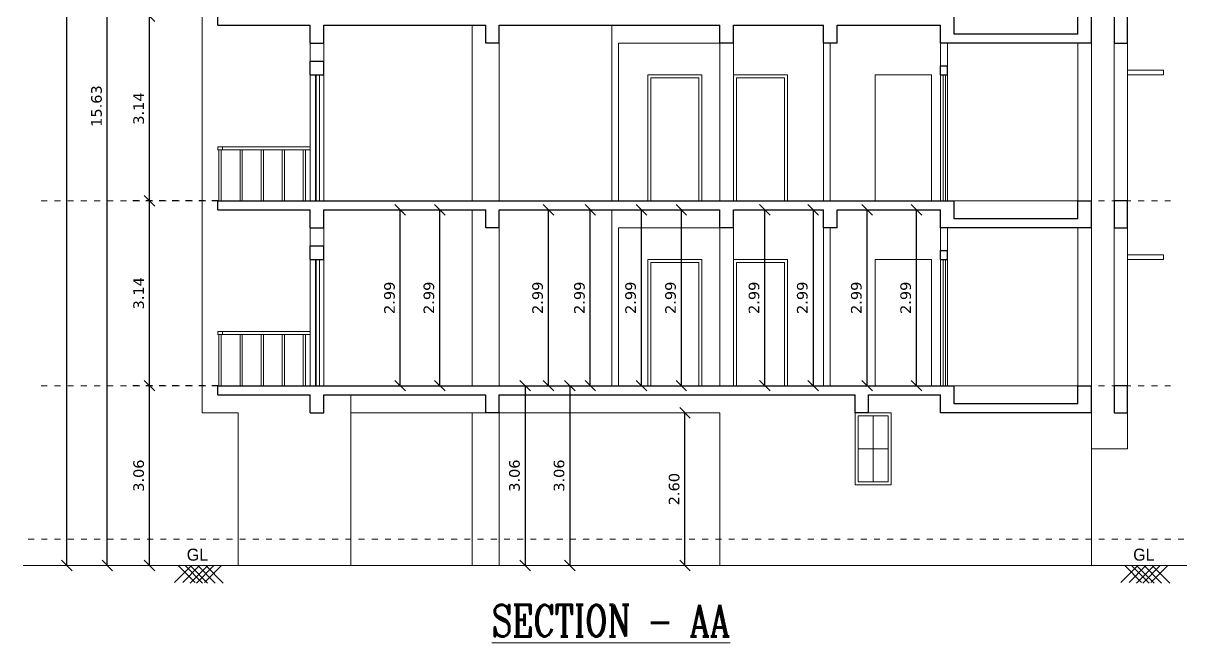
# Model space of a CAD drawing. Header units: metres. Extents: x 922 to 1088, y 813 to 878.
# Drawn here: x 1043.1 to 1062.9, y 854.54 to 865.08 of the extents above; entities that cross this region are included whole.
import ezdxf

# ---------------------------------------------------------------- set-up
doc = ezdxf.new("R2010")
doc.units = ezdxf.units.M
doc.header["$MEASUREMENT"] = 0
doc.header["$PDMODE"] = 2
doc.header["$PDSIZE"] = 50
for name, pattern in [('DOT2', [0.125, 0, -0.125]), ('DOTX2', [0.5, 0, -0.5]), ('HIDDEN', [0.375, 0.25, -0.125])]:
    doc.linetypes.add(name, pattern=pattern)
doc.layers.get('0').update_dxf_attribs({"lineweight": 0})
doc.layers.get('Defpoints').update_dxf_attribs({"lineweight": 0})
for name, color, linetype in [('BLK_1_FLR_0_REGULAR_ROOM_1', 117, 'Continuous'), ('BLK_1_FLR_0_REGULAR_ROOM_2', 117, 'Continuous'), ('BLK_1_FLR_1_AC_ROOM_1', 117, 'Continuous'), ('BLK_1_FLR_1_AC_ROOM_2', 117, 'Continuous'), ('BLK_1_FLR_1_AC_ROOM_3', 117, 'Continuous'), ('BLK_1_FLR_1_AC_ROOM_4', 117, 'Continuous'), ('BLK_1_FLR_1_AC_ROOM_5', 117, 'Continuous'), ('BLK_1_FLR_1_AC_ROOM_6', 117, 'Continuous'), ('BLK_1_FLR_1_REGULAR_ROOM_1', 117, 'Continuous'), ('BLK_1_FLR_1_REGULAR_ROOM_2', 117, 'Continuous'), ('BLK_1_FLR_1_WC_BATH_HT', 223, 'Continuous'), ('COLUMN', 2, 'Continuous'), ('flr hts', 252, 'HIDDEN')]:
    doc.layers.add(name, color=color, linetype=linetype)
for name, color, linetype, lineweight in [('BLK_1_FLR_1_KITCHEN', 163, 'Continuous', 0), ('DIM', 3, 'Continuous', 0), ('DOOR', 8, 'Continuous', 0), ('ED', 30, 'Continuous', 0), ('TEXT', 7, 'Continuous', 0), ('wall', 7, 'Continuous', 0)]:
    doc.layers.add(name, color=color, linetype=linetype, lineweight=lineweight)
doc.styles.add('GPL$0$ROMANC', font='romanc', dxfattribs={"width": 0.75})
doc.styles.get("Standard").update_dxf_attribs({"font": 'verdana.ttf', "height": 0.18})
doc.styles.add('USA', font='GOTHIC.TTF', dxfattribs={"width": 0.8})
doc.dimstyles.new('ED', dxfattribs={"dimscale": 0, "dimtxt": 0.18, "dimasz": 0.18, "dimexe": 0, "dimexo": 0, "dimgap": 0.09, "dimtad": 1, "dimtoh": 1, "dimzin": 3, "dimdsep": 46, "dimtxsty": 'Standard', "dimblk": 'OBLIQUE', "dimcen": 0.09, "dimse1": 1, "dimse2": 1, "dimclrd": 251, "dimclrt": 30, "dimadec": 0, "dimazin": 0, "dimtfac": 1, "dimtmove": 0, "dimatfit": 3, "dimldrblk": 'ARCHTICK', "dimfxl": 0, "dimtolj": 1, "dimtzin": 0, "dimarcsym": 0})
doc.dimstyles.get("Standard").update_dxf_attribs({"dimscale": 0, "dimtxt": 0.18, "dimasz": 0.18, "dimexe": 0.18, "dimexo": 0.0625, "dimgap": 0.09, "dimtad": 1, "dimtoh": 1, "dimzin": 0, "dimdsep": 46, "dimtxsty": 'Standard', "dimblk": 'OBLIQUE', "dimcen": 0.09, "dimse1": 1, "dimse2": 1, "dimadec": 0, "dimazin": 0, "dimtfac": 1, "dimtofl": 0, "dimtmove": 0, "dimatfit": 3, "dimldrblk": 'OBLIQUE', "dimfxl": 0, "dimtolj": 1, "dimtzin": 0, "dimarcsym": 0})

# ---------------------------------------------------------------- blocks, each defined once
blk = doc.blocks.new('_Oblique')
at = {"color": 0, "linetype": 'ByBlock', "lineweight": -2}
blk.add_line((-0.5, -0.5), (0.5, 0.5), dxfattribs=at)
blk = doc.blocks.new('*D273')
at = {"layer": 'Defpoints', "color": 0}
for p in [(1045.247, 858.914), (1046.755, 858.914), (1046.755, 855.854)]:
    blk.add_point(p, dxfattribs=at)
at = {"layer": 'ED', "color": 251, "lineweight": -2}
blk.add_line((1045.247, 855.854), (1045.247, 858.914), dxfattribs=at)
at = {"layer": 'ED', "color": 251, "lineweight": -2, "xscale": 0.18, "yscale": 0.18, "zscale": 0.18}
for p, rotation in [((1045.247, 858.914), 90), ((1045.247, 855.854), 270)]:
    blk.add_blockref('_Oblique', p, dxfattribs=dict(at, rotation=rotation))
at = {"layer": 'ED', "color": 30, "insert": (1045.063, 857.384), "char_height": 0.18, "attachment_point": 5, "rotation": 90}
blk.add_mtext('\\A1;3.06', dxfattribs=at)
blk = doc.blocks.new('_ArchTick')
at = {"color": 0, "const_width": 0.15}
blk.add_lwpolyline([(-0.5, -0.5), (0.5, 0.5)], dxfattribs=at)
blk = doc.blocks.new('*D274')
at = {"layer": 'Defpoints', "color": 0}
for p in [(1045.247, 862.058), (1046.41, 862.058), (1046.654, 858.914)]:
    blk.add_point(p, dxfattribs=at)
at = {"layer": 'ED', "color": 251, "lineweight": -2}
blk.add_line((1045.247, 858.914), (1045.247, 862.058), dxfattribs=at)
at = {"layer": 'ED', "color": 251, "lineweight": -2, "xscale": 0.18, "yscale": 0.18, "zscale": 0.18}
for p, rotation in [((1045.247, 862.058), 90), ((1045.247, 858.914), 270)]:
    blk.add_blockref('_Oblique', p, dxfattribs=dict(at, rotation=rotation))
at = {"layer": 'ED', "color": 30, "insert": (1045.063, 860.486), "char_height": 0.18, "attachment_point": 5, "rotation": 90}
blk.add_mtext('\\A1;3.14', dxfattribs=at)
blk = doc.blocks.new('*D275')
at = {"layer": 'Defpoints', "color": 0}
for p in [(1045.247, 865.201), (1046.41, 865.201), (1046.41, 862.058)]:
    blk.add_point(p, dxfattribs=at)
at = {"layer": 'ED', "color": 251, "lineweight": -2}
blk.add_line((1045.247, 862.058), (1045.247, 865.201), dxfattribs=at)
at = {"layer": 'ED', "color": 251, "lineweight": -2, "xscale": 0.18, "yscale": 0.18, "zscale": 0.18}
for p, rotation in [((1045.247, 865.201), 90), ((1045.247, 862.058), 270)]:
    blk.add_blockref('_Oblique', p, dxfattribs=dict(at, rotation=rotation))
at = {"layer": 'ED', "color": 30, "insert": (1045.063, 863.629), "char_height": 0.18, "attachment_point": 5, "rotation": 90}
blk.add_mtext('\\A1;3.14', dxfattribs=at)
blk = doc.blocks.new('*D67')
at = {"layer": 'Defpoints', "color": 0}
for p in [(1044.528, 871.488), (1045.247, 871.488), (1045.247, 855.854)]:
    blk.add_point(p, dxfattribs=at)
at = {"layer": 'ED', "color": 251, "lineweight": -2}
blk.add_line((1044.528, 855.854), (1044.528, 871.488), dxfattribs=at)
at = {"layer": 'ED', "color": 251, "lineweight": -2, "xscale": 0.18, "yscale": 0.18, "zscale": 0.18}
for p, rotation in [((1044.528, 871.488), 90), ((1044.528, 855.854), 270)]:
    blk.add_blockref('_Oblique', p, dxfattribs=dict(at, rotation=rotation))
at = {"layer": 'ED', "color": 30, "insert": (1044.345, 863.671), "char_height": 0.18, "attachment_point": 5, "rotation": 90}
blk.add_mtext('\\A1;15.63', dxfattribs=at)
blk = doc.blocks.new('*D279')
at = {"layer": 'Defpoints', "color": 0}
for p in [(1043.839, 877.621), (1054.958, 877.621), (1044.528, 855.854)]:
    blk.add_point(p, dxfattribs=at)
at = {"layer": 'ED', "color": 251, "lineweight": -2}
blk.add_line((1043.839, 855.854), (1043.839, 877.621), dxfattribs=at)
at = {"layer": 'ED', "color": 251, "lineweight": -2, "xscale": 0.18, "yscale": 0.18, "zscale": 0.18}
for p, rotation in [((1043.839, 877.621), 90), ((1043.839, 855.854), 270)]:
    blk.add_blockref('_Oblique', p, dxfattribs=dict(at, rotation=rotation))
at = {"layer": 'ED', "color": 30, "insert": (1043.657, 866.738), "char_height": 0.18, "attachment_point": 5, "rotation": 90}
blk.add_mtext('\\A1;21.77', dxfattribs=at)
blk = doc.blocks.new('*D281')
at = {"layer": 'Defpoints', "color": 0}
for p in [(1054.363, 858.454), (1054.958, 858.454), (1054.958, 855.854)]:
    blk.add_point(p, dxfattribs=at)
at = {"layer": 'ED', "color": 251, "lineweight": -2}
blk.add_line((1054.363, 855.854), (1054.363, 858.454), dxfattribs=at)
at = {"layer": 'ED', "color": 251, "lineweight": -2, "xscale": 0.18, "yscale": 0.18, "zscale": 0.18}
for p, rotation in [((1054.363, 858.454), 90), ((1054.363, 855.854), 270)]:
    blk.add_blockref('_Oblique', p, dxfattribs=dict(at, rotation=rotation))
at = {"layer": 'ED', "color": 30, "insert": (1054.179, 857.154), "char_height": 0.18, "attachment_point": 5, "rotation": 90}
blk.add_mtext('\\A1;2.60', dxfattribs=at)
blk = doc.blocks.new('*D336')
at = {"layer": 'BLK_1_FLR_0_REGULAR_ROOM_1', "color": 0, "lineweight": -2}
blk.add_line((1051.644, 858.914), (1051.644, 855.854), dxfattribs=at)
at = {"layer": 'Defpoints', "color": 0}
for p in [(1051.202, 858.914), (1051.202, 855.854), (1051.644, 855.854)]:
    blk.add_point(p, dxfattribs=at)
at = {"layer": 'BLK_1_FLR_0_REGULAR_ROOM_1', "color": 0, "lineweight": -2, "xscale": 0.18, "yscale": 0.18, "zscale": 0.18}
for p, rotation in [((1051.644, 858.914), 90), ((1051.644, 855.854), 270)]:
    blk.add_blockref('_Oblique', p, dxfattribs=dict(at, rotation=rotation))
at = {"layer": 'BLK_1_FLR_0_REGULAR_ROOM_1', "color": 0, "insert": (1051.461, 857.384), "char_height": 0.18, "attachment_point": 5, "rotation": 90}
blk.add_mtext('\\A1;3.06', dxfattribs=at)
blk = doc.blocks.new('*D337')
at = {"layer": 'BLK_1_FLR_1_REGULAR_ROOM_1', "color": 0, "lineweight": -2}
blk.add_line((1055.723, 858.914), (1055.723, 861.904), dxfattribs=at)
at = {"layer": 'Defpoints', "color": 0}
for p in [(1055.28, 861.904), (1055.723, 861.904), (1055.28, 858.914)]:
    blk.add_point(p, dxfattribs=at)
at = {"layer": 'BLK_1_FLR_1_REGULAR_ROOM_1', "color": 0, "lineweight": -2, "xscale": 0.18, "yscale": 0.18, "zscale": 0.18}
for p, rotation in [((1055.723, 861.904), 90), ((1055.723, 858.914), 270)]:
    blk.add_blockref('_Oblique', p, dxfattribs=dict(at, rotation=rotation))
at = {"layer": 'BLK_1_FLR_1_REGULAR_ROOM_1', "color": 0, "insert": (1055.539, 860.409), "char_height": 0.18, "attachment_point": 5, "rotation": 90}
blk.add_mtext('\\A1;2.99', dxfattribs=at)
blk = doc.blocks.new('*D338')
at = {"layer": 'BLK_1_FLR_1_REGULAR_ROOM_2', "color": 0, "lineweight": -2}
blk.add_line((1056.545, 861.904), (1056.545, 858.914), dxfattribs=at)
at = {"layer": 'Defpoints', "color": 0}
for p in [(1055.7, 861.904), (1055.7, 858.914), (1056.545, 858.914)]:
    blk.add_point(p, dxfattribs=at)
at = {"layer": 'BLK_1_FLR_1_REGULAR_ROOM_2', "color": 0, "lineweight": -2, "xscale": 0.18, "yscale": 0.18, "zscale": 0.18}
for p, rotation in [((1056.545, 861.904), 90), ((1056.545, 858.914), 270)]:
    blk.add_blockref('_Oblique', p, dxfattribs=dict(at, rotation=rotation))
at = {"layer": 'BLK_1_FLR_1_REGULAR_ROOM_2', "color": 0, "insert": (1056.361, 860.409), "char_height": 0.18, "attachment_point": 5, "rotation": 90}
blk.add_mtext('\\A1;2.99', dxfattribs=at)
blk = doc.blocks.new('*D339')
at = {"layer": 'BLK_1_FLR_1_WC_BATH_HT', "color": 0, "lineweight": -2}
blk.add_line((1057.464, 858.914), (1057.464, 861.904), dxfattribs=at)
at = {"layer": 'Defpoints', "color": 0}
for p in [(1056.22, 861.904), (1057.464, 861.904), (1056.22, 858.914)]:
    blk.add_point(p, dxfattribs=at)
at = {"layer": 'BLK_1_FLR_1_WC_BATH_HT', "color": 0, "lineweight": -2, "xscale": 0.18, "yscale": 0.18, "zscale": 0.18}
for p, rotation in [((1057.464, 861.904), 90), ((1057.464, 858.914), 270)]:
    blk.add_blockref('_Oblique', p, dxfattribs=dict(at, rotation=rotation))
at = {"layer": 'BLK_1_FLR_1_WC_BATH_HT', "color": 0, "insert": (1057.281, 860.409), "char_height": 0.18, "attachment_point": 5, "rotation": 90}
blk.add_mtext('\\A1;2.99', dxfattribs=at)
blk = doc.blocks.new('*D381')
at = {"layer": 'BLK_1_FLR_1_KITCHEN', "color": 0, "lineweight": -2}
blk.add_line((1058.304, 858.914), (1058.304, 861.904), dxfattribs=at)
at = {"layer": 'Defpoints', "color": 0}
for p in [(1057.122, 861.904), (1058.304, 861.904), (1057.122, 858.914)]:
    blk.add_point(p, dxfattribs=at)
at = {"layer": 'BLK_1_FLR_1_KITCHEN', "color": 0, "lineweight": -2, "xscale": 0.18, "yscale": 0.18, "zscale": 0.18}
for p, rotation in [((1058.304, 861.904), 90), ((1058.304, 858.914), 270)]:
    blk.add_blockref('_Oblique', p, dxfattribs=dict(at, rotation=rotation))
at = {"layer": 'BLK_1_FLR_1_KITCHEN', "color": 0, "insert": (1058.121, 860.409), "char_height": 0.18, "attachment_point": 5, "rotation": 90}
blk.add_mtext('\\A1;2.99', dxfattribs=at)
blk = doc.blocks.new('*D382')
at = {"layer": 'BLK_1_FLR_1_AC_ROOM_1', "color": 0, "lineweight": -2}
blk.add_line((1049.516, 858.914), (1049.516, 861.904), dxfattribs=at)
at = {"layer": 'Defpoints', "color": 0}
for p in [(1049.171, 861.904), (1049.516, 861.904), (1049.171, 858.914)]:
    blk.add_point(p, dxfattribs=at)
at = {"layer": 'BLK_1_FLR_1_AC_ROOM_1', "color": 0, "lineweight": -2, "xscale": 0.18, "yscale": 0.18, "zscale": 0.18}
for p, rotation in [((1049.516, 861.904), 90), ((1049.516, 858.914), 270)]:
    blk.add_blockref('_Oblique', p, dxfattribs=dict(at, rotation=rotation))
at = {"layer": 'BLK_1_FLR_1_AC_ROOM_1', "color": 0, "insert": (1049.333, 860.409), "char_height": 0.18, "attachment_point": 5, "rotation": 90}
blk.add_mtext('\\A1;2.99', dxfattribs=at)
blk = doc.blocks.new('*D383')
at = {"layer": 'BLK_1_FLR_1_AC_ROOM_2', "color": 0, "lineweight": -2}
blk.add_line((1050.188, 858.914), (1050.188, 861.904), dxfattribs=at)
at = {"layer": 'Defpoints', "color": 0}
for p in [(1049.852, 861.904), (1050.188, 861.904), (1049.852, 858.914)]:
    blk.add_point(p, dxfattribs=at)
at = {"layer": 'BLK_1_FLR_1_AC_ROOM_2', "color": 0, "lineweight": -2, "xscale": 0.18, "yscale": 0.18, "zscale": 0.18}
for p, rotation in [((1050.188, 861.904), 90), ((1050.188, 858.914), 270)]:
    blk.add_blockref('_Oblique', p, dxfattribs=dict(at, rotation=rotation))
at = {"layer": 'BLK_1_FLR_1_AC_ROOM_2', "color": 0, "insert": (1050.004, 860.409), "char_height": 0.18, "attachment_point": 5, "rotation": 90}
blk.add_mtext('\\A1;2.99', dxfattribs=at)
blk = doc.blocks.new('*D384')
at = {"layer": 'BLK_1_FLR_1_AC_ROOM_3', "color": 0, "lineweight": -2}
blk.add_line((1052.039, 858.914), (1052.039, 861.904), dxfattribs=at)
at = {"layer": 'Defpoints', "color": 0}
for p in [(1051.703, 861.904), (1052.039, 861.904), (1051.703, 858.914)]:
    blk.add_point(p, dxfattribs=at)
at = {"layer": 'BLK_1_FLR_1_AC_ROOM_3', "color": 0, "lineweight": -2, "xscale": 0.18, "yscale": 0.18, "zscale": 0.18}
for p, rotation in [((1052.039, 861.904), 90), ((1052.039, 858.914), 270)]:
    blk.add_blockref('_Oblique', p, dxfattribs=dict(at, rotation=rotation))
at = {"layer": 'BLK_1_FLR_1_AC_ROOM_3', "color": 0, "insert": (1051.855, 860.409), "char_height": 0.18, "attachment_point": 5, "rotation": 90}
blk.add_mtext('\\A1;2.99', dxfattribs=at)
blk = doc.blocks.new('*D385')
at = {"layer": 'BLK_1_FLR_1_AC_ROOM_4', "color": 0, "lineweight": -2}
blk.add_line((1052.751, 858.914), (1052.751, 861.904), dxfattribs=at)
at = {"layer": 'Defpoints', "color": 0}
for p in [(1052.415, 861.904), (1052.751, 861.904), (1052.415, 858.914)]:
    blk.add_point(p, dxfattribs=at)
at = {"layer": 'BLK_1_FLR_1_AC_ROOM_4', "color": 0, "lineweight": -2, "xscale": 0.18, "yscale": 0.18, "zscale": 0.18}
for p, rotation in [((1052.751, 861.904), 90), ((1052.751, 858.914), 270)]:
    blk.add_blockref('_Oblique', p, dxfattribs=dict(at, rotation=rotation))
at = {"layer": 'BLK_1_FLR_1_AC_ROOM_4', "color": 0, "insert": (1052.567, 860.409), "char_height": 0.18, "attachment_point": 5, "rotation": 90}
blk.add_mtext('\\A1;2.99', dxfattribs=at)
blk = doc.blocks.new('*D386')
at = {"layer": 'BLK_1_FLR_1_AC_ROOM_5', "color": 0, "lineweight": -2}
blk.add_line((1053.622, 858.914), (1053.622, 861.904), dxfattribs=at)
at = {"layer": 'Defpoints', "color": 0}
for p in [(1053.286, 861.904), (1053.622, 861.904), (1053.286, 858.914)]:
    blk.add_point(p, dxfattribs=at)
at = {"layer": 'BLK_1_FLR_1_AC_ROOM_5', "color": 0, "lineweight": -2, "xscale": 0.18, "yscale": 0.18, "zscale": 0.18}
for p, rotation in [((1053.622, 861.904), 90), ((1053.622, 858.914), 270)]:
    blk.add_blockref('_Oblique', p, dxfattribs=dict(at, rotation=rotation))
at = {"layer": 'BLK_1_FLR_1_AC_ROOM_5', "color": 0, "insert": (1053.438, 860.409), "char_height": 0.18, "attachment_point": 5, "rotation": 90}
blk.add_mtext('\\A1;2.99', dxfattribs=at)
blk = doc.blocks.new('*D387')
at = {"layer": 'BLK_1_FLR_1_AC_ROOM_6', "color": 0, "lineweight": -2}
blk.add_line((1054.301, 858.914), (1054.301, 861.904), dxfattribs=at)
at = {"layer": 'Defpoints', "color": 0}
for p in [(1053.966, 861.904), (1054.301, 861.904), (1053.966, 858.914)]:
    blk.add_point(p, dxfattribs=at)
at = {"layer": 'BLK_1_FLR_1_AC_ROOM_6', "color": 0, "lineweight": -2, "xscale": 0.18, "yscale": 0.18, "zscale": 0.18}
for p, rotation in [((1054.301, 861.904), 90), ((1054.301, 858.914), 270)]:
    blk.add_blockref('_Oblique', p, dxfattribs=dict(at, rotation=rotation))
at = {"layer": 'BLK_1_FLR_1_AC_ROOM_6', "color": 0, "insert": (1054.118, 860.409), "char_height": 0.18, "attachment_point": 5, "rotation": 90}
blk.add_mtext('\\A1;2.99', dxfattribs=at)
blk = doc.blocks.new('*D396')
at = {"layer": 'BLK_1_FLR_0_REGULAR_ROOM_2', "color": 0, "lineweight": -2}
blk.add_line((1052.403, 858.914), (1052.403, 855.854), dxfattribs=at)
at = {"layer": 'Defpoints', "color": 0}
for p in [(1051.961, 858.914), (1051.961, 855.854), (1052.403, 855.854)]:
    blk.add_point(p, dxfattribs=at)
at = {"layer": 'BLK_1_FLR_0_REGULAR_ROOM_2', "color": 0, "lineweight": -2, "xscale": 0.18, "yscale": 0.18, "zscale": 0.18}
for p, rotation in [((1052.403, 858.914), 90), ((1052.403, 855.854), 270)]:
    blk.add_blockref('_Oblique', p, dxfattribs=dict(at, rotation=rotation))
at = {"layer": 'BLK_1_FLR_0_REGULAR_ROOM_2', "color": 0, "insert": (1052.22, 857.384), "char_height": 0.18, "attachment_point": 5, "rotation": 90}
blk.add_mtext('\\A1;3.06', dxfattribs=at)

msp = doc.modelspace()

# ---------------------------------------------------------------- linework, layer by layer
at = {"color": 251, "linetype": 'DOT2'}
for p, q in [((1043.405, 862.058), (1062.667, 862.058)), ((1043.405, 858.914), (1062.667, 858.914)), ((1043.182, 856.304), (1062.905, 856.304))]:
    msp.add_line(p, q, dxfattribs=at)
at = {"layer": 'COLUMN', "linetype": 'Continuous'}
for p, q in [((1046.41, 865.048), (1046.41, 865.201)), ((1058.945, 864.894), (1058.945, 865.201)), ((1061.053, 864.894), (1061.053, 865.201)), ((1061.283, 864.741), (1061.283, 865.201)), ((1046.41, 865.048), (1047.982, 865.048)), ((1047.982, 864.741), (1047.982, 865.048)), ((1048.212, 864.741), (1048.212, 865.048)), ((1048.212, 865.048), (1050.972, 865.048)), ((1050.972, 864.741), (1050.972, 865.048)), ((1051.202, 865.048), (1054.958, 865.048)), ((1051.202, 864.741), (1051.202, 865.048)), ((1054.958, 864.741), (1054.958, 865.048)), ((1055.188, 865.048), (1056.722, 865.048)), ((1055.188, 864.741), (1055.188, 865.048)), ((1056.722, 864.741), (1056.722, 865.048)), ((1056.952, 865.048), (1058.715, 865.048)), ((1056.952, 864.741), (1056.952, 865.048)), ((1058.715, 864.741), (1058.715, 865.048)), ((1061.053, 864.894), (1058.945, 864.894)), ((1047.982, 864.741), (1048.212, 864.741)), ((1051.202, 864.741), (1050.972, 864.741)), ((1055.188, 864.741), (1054.958, 864.741)), ((1056.952, 864.741), (1056.722, 864.741)), ((1061.283, 864.741), (1058.715, 864.741)), ((1047.982, 864.434), (1048.212, 864.434)), ((1047.982, 864.204), (1047.982, 864.434)), ((1048.212, 864.204), (1048.212, 864.434)), ((1047.982, 864.204), (1048.212, 864.204)), ((1058.715, 864.358), (1058.83, 864.358)), ((1058.715, 864.204), (1058.715, 864.358)), ((1058.715, 864.204), (1058.83, 864.204)), ((1058.83, 864.204), (1058.83, 864.358)), ((1046.41, 862.058), (1058.945, 862.058)), ((1046.41, 861.904), (1046.41, 862.058)), ((1058.945, 861.751), (1058.945, 862.058)), ((1061.053, 862.058), (1061.283, 862.058)), ((1061.053, 861.751), (1061.053, 862.058)), ((1061.283, 861.598), (1061.283, 862.058)), ((1046.41, 861.904), (1047.982, 861.904)), ((1047.982, 861.598), (1047.982, 861.904)), ((1048.212, 861.598), (1048.212, 861.904)), ((1048.212, 861.904), (1050.972, 861.904)), ((1050.972, 861.598), (1050.972, 861.904)), ((1051.202, 861.904), (1054.958, 861.904)), ((1051.202, 861.598), (1051.202, 861.904)), ((1054.958, 861.598), (1054.958, 861.904)), ((1055.188, 861.904), (1056.722, 861.904)), ((1055.188, 861.598), (1055.188, 861.904)), ((1056.722, 861.598), (1056.722, 861.904)), ((1056.952, 861.904), (1058.715, 861.904)), ((1056.952, 861.598), (1056.952, 861.904)), ((1058.715, 861.598), (1058.715, 861.904)), ((1061.053, 861.751), (1058.945, 861.751)), ((1047.982, 861.598), (1048.212, 861.598)), ((1051.202, 861.598), (1050.972, 861.598)), ((1055.188, 861.598), (1054.958, 861.598)), ((1056.952, 861.598), (1056.722, 861.598)), ((1061.283, 861.598), (1058.715, 861.598)), ((1047.982, 861.291), (1048.212, 861.291)), ((1047.982, 861.061), (1047.982, 861.291)), ((1048.212, 861.061), (1048.212, 861.291)), ((1047.982, 861.061), (1048.212, 861.061)), ((1058.715, 861.214), (1058.83, 861.214)), ((1058.715, 861.061), (1058.715, 861.214)), ((1058.715, 861.061), (1058.83, 861.061)), ((1058.83, 861.061), (1058.83, 861.214)), ((1046.41, 858.914), (1058.945, 858.914)), ((1046.41, 858.761), (1046.41, 858.914)), ((1058.945, 858.608), (1058.945, 858.914)), ((1061.053, 858.914), (1061.283, 858.914)), ((1061.053, 858.608), (1061.053, 858.914)), ((1061.283, 858.454), (1061.283, 858.914)), ((1046.41, 858.761), (1047.982, 858.761)), ((1047.982, 858.454), (1047.982, 858.761)), ((1048.212, 858.454), (1048.212, 858.761)), ((1048.212, 858.761), (1050.972, 858.761)), ((1050.972, 858.454), (1050.972, 858.761)), ((1051.202, 858.761), (1057.258, 858.761)), ((1051.202, 858.454), (1051.202, 858.761)), ((1057.258, 858.454), (1057.258, 858.761)), ((1057.488, 858.761), (1058.715, 858.761)), ((1057.488, 858.454), (1057.488, 858.761)), ((1058.715, 858.454), (1058.715, 858.761)), ((1047.982, 858.454), (1048.212, 858.454)), ((1051.202, 858.454), (1050.972, 858.454)), ((1057.488, 858.454), (1057.258, 858.454)), ((1061.283, 858.454), (1058.715, 858.454)), ((1061.053, 858.608), (1058.945, 858.608))]:
    msp.add_line(p, q, dxfattribs=at)
for points in [[(1061.667, 864.741), (1061.897, 864.741), (1061.897, 865.201), (1061.667, 865.201)], [(1061.667, 861.598), (1061.897, 861.598), (1061.897, 862.058), (1061.667, 862.058)], [(1061.667, 858.454), (1061.897, 858.454), (1061.897, 858.914), (1061.667, 858.914)]]:
    msp.add_lwpolyline(points, close=True, dxfattribs=at)
at = {"layer": 'DOOR', "linetype": 'Continuous'}
for p, q in [((1048.072, 864.204), (1048.072, 862.058)), ((1048.086, 864.204), (1048.086, 862.058)), ((1048.141, 864.204), (1048.141, 862.058)), ((1058.758, 864.204), (1058.758, 862.058)), ((1058.796, 864.204), (1058.796, 862.058)), ((1046.41, 862.978), (1046.487, 862.978)), ((1046.429, 862.927), (1046.429, 862.058)), ((1046.467, 862.927), (1046.467, 862.058)), ((1046.487, 862.978), (1047.982, 862.978)), ((1046.487, 862.927), (1047.982, 862.927)), ((1046.788, 862.927), (1046.788, 862.058)), ((1046.826, 862.927), (1046.826, 862.058)), ((1047.147, 862.927), (1047.147, 862.058)), ((1047.185, 862.927), (1047.185, 862.058)), ((1047.506, 862.927), (1047.506, 862.058)), ((1047.544, 862.927), (1047.544, 862.058)), ((1047.865, 862.927), (1047.865, 862.058)), ((1047.903, 862.927), (1047.903, 862.058)), ((1061.053, 862.058), (1058.945, 862.058)), ((1048.072, 861.061), (1048.072, 858.914)), ((1048.086, 861.061), (1048.086, 858.914)), ((1048.141, 861.061), (1048.141, 858.914)), ((1058.758, 861.061), (1058.758, 858.914)), ((1058.796, 861.061), (1058.796, 858.914)), ((1046.41, 859.834), (1046.487, 859.834)), ((1046.487, 859.834), (1047.982, 859.834)), ((1046.429, 859.783), (1046.429, 858.914)), ((1046.467, 859.783), (1046.467, 858.914)), ((1046.487, 859.783), (1047.982, 859.783)), ((1046.788, 859.783), (1046.788, 858.914)), ((1046.826, 859.783), (1046.826, 858.914)), ((1047.147, 859.783), (1047.147, 858.914)), ((1047.185, 859.783), (1047.185, 858.914)), ((1047.506, 859.783), (1047.506, 858.914)), ((1047.544, 859.783), (1047.544, 858.914)), ((1047.865, 859.783), (1047.865, 858.914)), ((1047.903, 859.783), (1047.903, 858.914)), ((1061.053, 858.914), (1058.945, 858.914)), ((1057.565, 858.403), (1057.565, 857.279)), ((1057.309, 857.841), (1057.821, 857.841))]:
    msp.add_line(p, q, dxfattribs=at)
at = {"layer": 'DOOR'}
for p, q in [((1045.959, 855.854), (1045.672, 855.564)), ((1045.737, 855.854), (1046.024, 855.564)), ((1046.099, 855.854), (1045.812, 855.564)), ((1045.854, 855.854), (1046.151, 855.553)), ((1045.938, 855.854), (1046.235, 855.553)), ((1046.237, 855.854), (1045.939, 855.553)), ((1046.343, 855.854), (1046.046, 855.553)), ((1046.067, 855.854), (1046.364, 855.553)), ((1046.47, 855.854), (1046.183, 855.564)), ((1046.205, 855.854), (1046.503, 855.553)), ((1062.071, 855.854), (1061.784, 855.564)), ((1061.849, 855.854), (1062.136, 855.564)), ((1062.211, 855.854), (1061.924, 855.564)), ((1061.966, 855.854), (1062.264, 855.553)), ((1062.05, 855.854), (1062.348, 855.553)), ((1062.349, 855.854), (1062.052, 855.553)), ((1062.455, 855.854), (1062.158, 855.553)), ((1062.18, 855.854), (1062.477, 855.553)), ((1062.583, 855.854), (1062.296, 855.564)), ((1062.318, 855.854), (1062.615, 855.553))]:
    msp.add_line(p, q, dxfattribs=at)
at = {"layer": 'DOOR', "linetype": 'Continuous'}
for points in [[(1061.897, 864.204), (1062.51, 864.204), (1062.51, 864.281), (1061.897, 864.281)], [(1061.897, 861.061), (1062.51, 861.061), (1062.51, 861.138), (1061.897, 861.138)], [(1057.309, 857.279), (1057.821, 857.279), (1057.821, 858.403), (1057.309, 858.403)]]:
    msp.add_lwpolyline(points, close=True, dxfattribs=at)
for points in [[(1053.783, 862.058), (1053.783, 864.153), (1054.601, 864.153), (1054.601, 862.058)], [(1055.239, 862.058), (1055.239, 864.153), (1056.057, 864.153), (1056.057, 862.058)], [(1053.783, 858.914), (1053.783, 861.01), (1054.601, 861.01), (1054.601, 858.914)], [(1055.239, 858.914), (1055.239, 861.01), (1056.057, 861.01), (1056.057, 858.914)]]:
    msp.add_lwpolyline(points, dxfattribs=at)
at = {"layer": 'ED', "color": 0}
msp.add_line((1043.098, 855.854), (1062.905, 855.854), dxfattribs=at)
at = {"layer": 'ED'}
for points in [[(1046.487, 862.927), (1046.41, 862.927), (1046.41, 862.978), (1046.487, 862.978)], [(1046.487, 859.783), (1046.41, 859.783), (1046.41, 859.834), (1046.487, 859.834)]]:
    msp.add_lwpolyline(points, close=True, dxfattribs=at)
at = {"layer": 'flr hts', "linetype": 'DOTX2', "ltscale": 0.25}
for p, q in [((1046.41, 862.058), (1044.855, 862.058)), ((1046.41, 858.914), (1044.855, 858.914))]:
    msp.add_line(p, q, dxfattribs=at)
at = {"layer": 'wall', "color": 1}
for p, q in [((1061.897, 857.841), (1061.897, 874.708)), ((1046.142, 858.454), (1046.142, 871.488)), ((1050.742, 865.048), (1050.742, 862.058)), ((1053.118, 862.058), (1053.118, 865.048)), ((1047.982, 864.741), (1047.982, 864.434)), ((1048.212, 864.741), (1048.212, 864.434)), ((1051.202, 864.741), (1051.202, 862.058)), ((1053.233, 862.058), (1053.233, 864.741)), ((1054.958, 864.741), (1053.233, 864.741)), ((1054.958, 862.058), (1054.958, 864.741)), ((1055.188, 862.058), (1055.188, 864.741)), ((1056.722, 864.741), (1056.722, 862.058)), ((1056.837, 864.741), (1056.837, 862.058)), ((1058.715, 864.741), (1058.715, 864.358)), ((1058.83, 864.741), (1058.83, 864.358)), ((1061.053, 864.741), (1061.053, 862.058)), ((1061.283, 864.741), (1061.283, 862.058)), ((1061.667, 862.058), (1061.667, 864.741)), ((1047.982, 864.204), (1047.982, 862.058)), ((1048.212, 864.204), (1048.212, 862.058)), ((1058.715, 864.204), (1058.715, 862.058)), ((1058.83, 864.204), (1058.83, 862.058)), ((1050.742, 861.904), (1050.742, 858.914)), ((1053.118, 858.914), (1053.118, 861.904)), ((1047.982, 861.598), (1047.982, 861.291)), ((1048.212, 861.598), (1048.212, 861.291)), ((1051.202, 861.598), (1051.202, 858.914)), ((1053.233, 858.914), (1053.233, 861.598)), ((1054.958, 861.598), (1053.233, 861.598)), ((1054.958, 858.914), (1054.958, 861.598)), ((1055.188, 858.914), (1055.188, 861.598)), ((1056.722, 861.598), (1056.722, 858.914)), ((1056.837, 861.598), (1056.837, 858.914)), ((1058.715, 861.598), (1058.715, 861.214)), ((1058.83, 861.598), (1058.83, 861.214)), ((1061.053, 861.598), (1061.053, 858.914)), ((1061.283, 861.598), (1061.283, 858.914)), ((1061.667, 858.914), (1061.667, 861.598)), ((1047.982, 861.061), (1047.982, 858.914)), ((1048.212, 861.061), (1048.212, 858.914)), ((1058.715, 861.061), (1058.715, 858.914)), ((1058.83, 861.061), (1058.83, 858.914)), ((1048.672, 855.854), (1048.672, 858.761)), ((1046.755, 858.454), (1046.142, 858.454)), ((1046.755, 855.854), (1046.755, 858.454)), ((1048.672, 858.454), (1054.958, 858.454)), ((1050.742, 855.854), (1050.742, 858.454)), ((1051.202, 855.854), (1051.202, 858.454)), ((1054.958, 855.854), (1054.958, 858.454)), ((1061.283, 858.454), (1061.283, 855.854)), ((1061.283, 857.841), (1061.897, 857.841))]:
    msp.add_line(p, q, dxfattribs=at)
for points in [[(1053.732, 862.058), (1053.732, 864.204), (1054.652, 864.204), (1054.652, 862.058)], [(1055.188, 862.058), (1055.188, 864.204), (1056.108, 864.204), (1056.108, 862.058)], [(1057.603, 862.058), (1057.603, 864.204), (1058.562, 864.204), (1058.562, 862.058)], [(1053.732, 858.914), (1053.732, 861.061), (1054.652, 861.061), (1054.652, 858.914)], [(1055.188, 858.914), (1055.188, 861.061), (1056.108, 861.061), (1056.108, 858.914)], [(1057.603, 858.914), (1057.603, 861.061), (1058.562, 861.061), (1058.562, 858.914)]]:
    msp.add_lwpolyline(points, dxfattribs=at)
msp.add_lwpolyline([(1057.258, 857.228), (1057.872, 857.228), (1057.872, 858.454), (1057.258, 858.454)], close=True, dxfattribs=at)

# ---------------------------------------------------------------- texts
at = {"layer": 'DIM', "style": 'USA'}
for p in [(1045.881, 855.937), (1061.993, 855.937)]:
    msp.add_text('GL', height=0.2044, dxfattribs=at).set_placement(p)
at = {"layer": 'TEXT', "style": 'GPL$0$ROMANC', "width": 0.75}
msp.add_text('%%USECTION - AA', height=0.53667, dxfattribs=at).set_placement((1051.076, 854.649))

# ---------------------------------------------------------------- dimensions: what is measured, and where the dimension line sits
at = {"layer": 'BLK_1_FLR_0_REGULAR_ROOM_1', "color": 1}
dim = msp.add_linear_dim(base=(1051.644, 855.854), p1=(1051.202, 858.914), p2=(1051.202, 855.854), angle=90, dimstyle='Standard', override={"dimscale": 1}, dxfattribs=at)
dim.commit()
dim.dimension.update_dxf_attribs({"geometry": '*D336', "text_midpoint": (1051.461, 857.384)})
at = {"layer": 'BLK_1_FLR_0_REGULAR_ROOM_2', "color": 1}
dim = msp.add_linear_dim(base=(1052.403, 855.854), p1=(1051.961, 858.914), p2=(1051.961, 855.854), angle=90, dimstyle='Standard', override={"dimscale": 1}, dxfattribs=at)
dim.commit()
dim.dimension.update_dxf_attribs({"geometry": '*D396', "text_midpoint": (1052.22, 857.384)})
at = {"layer": 'BLK_1_FLR_1_AC_ROOM_1', "color": 1}
dim = msp.add_linear_dim(base=(1049.516, 861.904), p1=(1049.171, 858.914), p2=(1049.171, 861.904), angle=90, dimstyle='Standard', override={"dimscale": 1}, dxfattribs=at)
dim.commit()
dim.dimension.update_dxf_attribs({"geometry": '*D382', "text_midpoint": (1049.333, 860.409)})
at = {"layer": 'BLK_1_FLR_1_AC_ROOM_2', "color": 1}
dim = msp.add_linear_dim(base=(1050.188, 861.904), p1=(1049.852, 858.914), p2=(1049.852, 861.904), angle=90, dimstyle='Standard', override={"dimscale": 1}, dxfattribs=at)
dim.commit()
dim.dimension.update_dxf_attribs({"geometry": '*D383', "text_midpoint": (1050.004, 860.409)})
at = {"layer": 'BLK_1_FLR_1_AC_ROOM_3', "color": 1}
dim = msp.add_linear_dim(base=(1052.039, 861.904), p1=(1051.703, 858.914), p2=(1051.703, 861.904), angle=90, dimstyle='Standard', override={"dimscale": 1}, dxfattribs=at)
dim.commit()
dim.dimension.update_dxf_attribs({"geometry": '*D384', "text_midpoint": (1051.855, 860.409)})
at = {"layer": 'BLK_1_FLR_1_AC_ROOM_4', "color": 1}
dim = msp.add_linear_dim(base=(1052.751, 861.904), p1=(1052.415, 858.914), p2=(1052.415, 861.904), angle=90, dimstyle='Standard', override={"dimscale": 1}, dxfattribs=at)
dim.commit()
dim.dimension.update_dxf_attribs({"geometry": '*D385', "text_midpoint": (1052.567, 860.409)})
at = {"layer": 'BLK_1_FLR_1_AC_ROOM_5', "color": 1}
dim = msp.add_linear_dim(base=(1053.622, 861.904), p1=(1053.286, 858.914), p2=(1053.286, 861.904), angle=90, dimstyle='Standard', override={"dimscale": 1}, dxfattribs=at)
dim.commit()
dim.dimension.update_dxf_attribs({"geometry": '*D386', "text_midpoint": (1053.438, 860.409)})
at = {"layer": 'BLK_1_FLR_1_AC_ROOM_6', "color": 1}
dim = msp.add_linear_dim(base=(1054.301, 861.904), p1=(1053.966, 858.914), p2=(1053.966, 861.904), angle=90, dimstyle='Standard', override={"dimscale": 1}, dxfattribs=at)
dim.commit()
dim.dimension.update_dxf_attribs({"geometry": '*D387', "text_midpoint": (1054.118, 860.409)})
at = {"layer": 'BLK_1_FLR_1_KITCHEN', "color": 1}
dim = msp.add_linear_dim(base=(1058.304, 861.904), p1=(1057.122, 858.914), p2=(1057.122, 861.904), angle=90, dimstyle='Standard', override={"dimscale": 1}, dxfattribs=at)
dim.commit()
dim.dimension.update_dxf_attribs({"geometry": '*D381', "text_midpoint": (1058.121, 860.409)})
at = {"layer": 'BLK_1_FLR_1_REGULAR_ROOM_1', "color": 1}
dim = msp.add_linear_dim(base=(1055.723, 861.904), p1=(1055.28, 858.914), p2=(1055.28, 861.904), angle=90, dimstyle='Standard', override={"dimscale": 1}, dxfattribs=at)
dim.commit()
dim.dimension.update_dxf_attribs({"geometry": '*D337', "text_midpoint": (1055.539, 860.409)})
at = {"layer": 'BLK_1_FLR_1_REGULAR_ROOM_2', "color": 1}
dim = msp.add_linear_dim(base=(1056.545, 858.914), p1=(1055.7, 861.904), p2=(1055.7, 858.914), angle=90, dimstyle='Standard', override={"dimscale": 1}, dxfattribs=at)
dim.commit()
dim.dimension.update_dxf_attribs({"geometry": '*D338', "text_midpoint": (1056.361, 860.409)})
at = {"layer": 'BLK_1_FLR_1_WC_BATH_HT'}
dim = msp.add_linear_dim(base=(1057.464, 861.904), p1=(1056.22, 858.914), p2=(1056.22, 861.904), angle=90, dimstyle='Standard', override={"dimscale": 1}, dxfattribs=at)
dim.commit()
dim.dimension.update_dxf_attribs({"geometry": '*D339', "text_midpoint": (1057.281, 860.409)})
at = {"layer": 'ED'}
for base, p1, p2, picture, middle in [((1043.839, 877.621), (1044.528, 855.854), (1054.958, 877.621), '*D279', (1043.657, 866.738)), ((1044.528, 871.488), (1045.247, 855.854), (1045.247, 871.488), '*D67', (1044.345, 863.671)), ((1045.247, 865.201), (1046.41, 862.058), (1046.41, 865.201), '*D275', (1045.063, 863.629)), ((1045.247, 862.058), (1046.654, 858.914), (1046.41, 862.058), '*D274', (1045.063, 860.486)), ((1045.247, 858.914), (1046.755, 855.854), (1046.755, 858.914), '*D273', (1045.063, 857.384)), ((1054.363, 858.454), (1054.958, 855.854), (1054.958, 858.454), '*D281', (1054.179, 857.154))]:
    dim = msp.add_linear_dim(base=base, p1=p1, p2=p2, angle=90, dimstyle='ED', override={"dimscale": 1, "dimpost": '\\X'}, dxfattribs=at)
    dim.commit()
    dim.dimension.update_dxf_attribs({"geometry": picture, "text_midpoint": middle})

doc.saveas('drawing.dxf')
